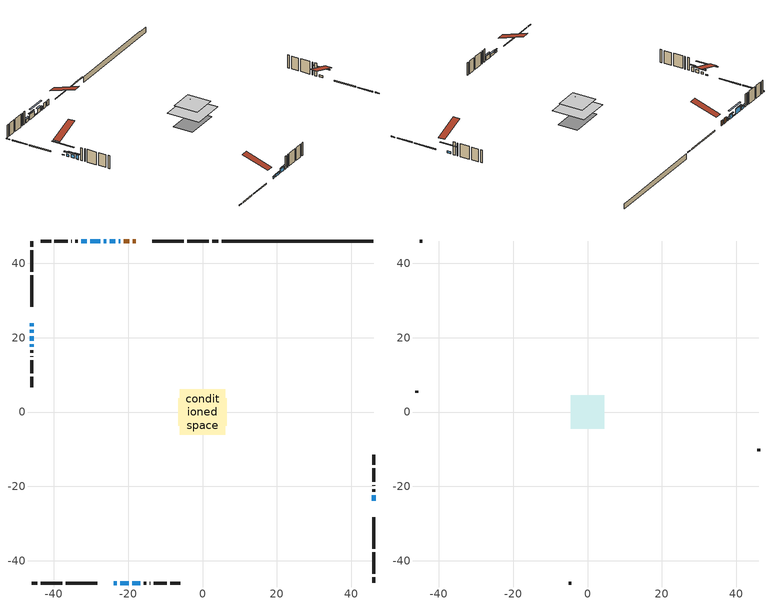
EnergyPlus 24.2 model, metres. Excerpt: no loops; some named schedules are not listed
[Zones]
conditioned space
 floor adiabatic (AdiabaticFloorConstruction): -6.17,-6.17 -6.17,6.17 6.17,6.17 6.17,-6.17 z3.2
 floor foundation (Slab1 construction): -6.46,-3.75 -6.46,3.75 6.46,3.75 6.46,-3.75 z-1.3
 wall outside (RimJoist1 construction): 4.2,45.98 2.67,45.98 / -45.98,-45.98 -44.44,-45.98 / -45.98,45.98 -45.98,44.44 / 45.98,-45.98 45.98,-44.44 z0.76:1.06
 wall outside (RimJoist2 construction): 1.74,45.98 -4.08,45.98 / -43.51,-45.98 -37.69,-45.98 / -45.98,43.51 -45.98,37.69 / 45.98,-43.51 45.98,-37.69 z0.76:1.06
 wall outside (RimJoist3 construction): -5.01,45.98 -13.48,45.98 / -36.76,-45.98 -28.29,-45.98 / -45.98,36.76 -45.98,28.29 / 45.98,-36.76 45.98,-28.29 z0.76:1.06
 wall outside (AdiabaticWallConstruction 1): -17.96,45.98 -18.77,45.98 / -19.7,45.98 -21.22,45.98 z0.76:2.79
 wall outside (AdiabaticWallConstruction): -22.14,45.98 -22.55,45.98 z0.76:1.78; -23.81,-45.98 -23.1,-45.98 z0.76:1.45; -22.17,-45.98 -19.84,-45.98 / 45.98,-23.81 45.98,-22.34 / -45.98,22.12 -45.98,21.26 z0.76:1.6; -23.48,45.98 -24.9,45.98 / -45.98,18.23 -45.98,17.52 / -18.91,-45.98 -16.78,-45.98 z0.76:2.36; -45.98,23.81 -45.98,23.05 / -25.83,45.98 -26.59,45.98 z0.76:1.09; -27.52,45.98 -30.24,45.98 z0.76:2.79; -31.17,45.98 -32.64,45.98 / -45.98,20.33 -45.98,19.16 z0.76:1.9
 wall outside (Wall1 construction): -33.57,45.98 -34.27,45.98 / -15.85,-45.98 -15.15,-45.98 / -45.98,16.59 -45.98,15.9 / 45.98,-21.41 45.98,-20.71 z0.76:5.64
 wall outside (Wall2 construction): -35.2,45.98 -35.34,45.98 / -14.22,-45.98 -14.08,-45.98 / -45.98,14.97 -45.98,14.82 / 45.98,-19.78 45.98,-19.64 z0.76:5.64
 wall outside (Wall3 construction): -36.27,45.98 -39.8,45.98 / -13.15,-45.98 -9.62,-45.98 / -45.98,13.89 -45.98,10.36 / 45.98,-18.71 45.98,-15.18 z0.76:5.64
 wall outside (Wall4 construction): -40.73,45.98 -43.47,45.98 / -8.69,-45.98 -5.95,-45.98 / -45.98,9.43 -45.98,6.7 / 45.98,-14.25 45.98,-11.51 z0.76:5.64
 wall foundation (FoundationWall1 construction): 5.13,45.98,-1.3 5.13,45.98,0.76 41.89,45.98,0.76 41.89,45.98,0.64 45.98,45.98,0.64 45.98,45.98,-1.3
 window (WindowConstruction 10): -22.15,45.98 -22.55,45.98 z0.76:1.77
 window (WindowConstruction 7): -23.81,-45.98 -23.1,-45.98 z0.76:1.45
 window (WindowConstruction 8): -22.17,-45.98 -19.84,-45.98 z0.76:1.6
 window (WindowConstruction 9): -23.48,45.98 -24.9,45.98 z0.76:2.36
 window (WindowConstruction 11): -45.98,23.81 -45.98,23.05 z0.76:1.09
 window (WindowConstruction 12): -25.83,45.98 -26.59,45.98 z0.76:1.09
 window (WindowConstruction): 45.98,-23.81 45.98,-22.34 z0.76:1.6
 window (WindowConstruction 1): -27.52,45.98 -30.24,45.98 z0.76:2.79
 window (WindowConstruction 2): -31.17,45.98 -32.64,45.98 z0.76:1.9
 window (WindowConstruction 3): -45.98,22.12 -45.98,21.26 z0.76:1.6
 window (WindowConstruction 4): -45.98,20.33 -45.98,19.16 z0.76:1.9
 window (WindowConstruction 5): -45.98,18.23 -45.98,17.52 z0.76:2.36
 window (WindowConstruction 6): -18.91,-45.98 -16.78,-45.98 z0.76:2.36
 door (Door): -17.96,45.98 -18.77,45.98 z0.76:2.79
 door (Door 1): -19.7,45.98 -21.22,45.98 z0.76:2.79
 ceiling adiabatic (AdiabaticFloorConstruction): 6.17,-6.17 6.17,6.17 -6.17,6.17 -6.17,-6.17 z3.2
attic - vented
 floor to conditioned space (Floor1 construction Reversed): -4.51,-4.51 -4.51,4.51 4.51,4.51 4.51,-4.51 z5.64
 floor to conditioned space (Floor2 construction Reversed): -2.4,-2.4 -2.4,2.4 2.4,2.4 2.4,-2.4 z5.64
 wall outside (Wall5 construction): -44.39,45.98 -45.05,45.98 / -5.02,-45.98 -4.37,-45.98 / -45.98,5.77 -45.98,5.12 / 45.98,-10.59 45.98,-9.93 z0.76:5.64
 roof outside (Roof1 construction): -17.03,45.98,5.64 -17.03,36.04,8.95 -14.41,36.04,8.95 -14.41,45.98,5.64; -24.74,-45.98,5.64 -24.74,-36.04,8.95 -27.36,-36.04,8.95 -27.36,-45.98,5.64; -45.98,24.74,5.64 -36.04,24.74,8.95 -36.04,27.36,8.95 -45.98,27.36,5.64; 45.98,-24.74,5.64 36.04,-24.74,8.95 36.04,-27.36,8.95 45.98,-27.36,5.64
shading: -22.85,45.98 -21.85,45.98 -21.85,46.44 -22.85,46.44 z2.07; -22.8,-45.98 -24.11,-45.98 -24.11,-46.44 -22.8,-46.44 z1.74; -19.54,-45.98 -22.47,-45.98 -22.47,-46.44 -19.54,-46.44 z1.9; -25.2,45.98 -23.18,45.98 -23.18,46.44 -25.2,46.44 z2.66; -45.98,19.09 -45.98,27.77 -46.44,27.77 -46.44,19.09 z5.05; -29.94,45.98 -22.48,45.98 -22.48,46.44 -29.94,46.44 z4.44; 45.98,-19.6 45.98,-26.55 46.44,-26.55 46.44,-19.6 z4.34; -30.54,45.98 -27.22,45.98 -27.22,46.44 -30.54,46.44 z3.09; -32.94,45.98 -30.87,45.98 -30.87,46.44 -32.94,46.44 z2.2; -45.98,20.35 -45.98,23.03 -46.44,23.03 -46.44,20.35 z2.51; -45.98,18.25 -45.98,21.24 -46.44,21.24 -46.44,18.25 z2.81; -45.98,16.91 -45.98,18.84 -46.44,18.84 -46.44,16.91 z2.97; -16.48,-45.98 -19.21,-45.98 -19.21,-46.44 -16.48,-46.44 z2.66
[Building]
Building 1: Terrain=Suburbs
[Site:Location]
Calgary Intl AP_AB: Latitude {deg}=51.11; Longitude {deg}=-114.02; Time Zone {hr}=-7; Elevation {m}=1084; Keep Site Location Information=Yes
[Site:GroundTemperature:Shallow]
0.326196, -1.55603, -1.70677, -0.813554, 2.7722, 6.34125, 9.43543, 11.3955, 11.562, 9.96783, 6.95256, 3.49299
[Site:WaterMainsTemperature]
Calculation Method=Schedule; Temperature Schedule=mains temperature schedule
[Material] Roughness=Rough; Thermal Absorptance=0.9
Name | Thickness {m} | Conductivity {W/m-K} | Density {kg/m3} | Specific Heat {J/kg-K} | Solar Absorptance | Visible Absorptance
asphalt or fiberglass shingles | 0.00635 | 0.162714 | 1121.4 | 1465.45 | 0.4 | 0.4
ceiling loosefill ins | 0.254 | 0.0480833 | 16.02 | 1046.75 | 0.7 | 0.7
ceiling stud and cavity | 0.1397 | 0.0796558 | 65.682 | 1177.47 | 0.7 | 0.7
ceiling stud and cavity 1 | 0.1397 | 0.0967526 | 65.682 | 1177.47 | 0.7 | 0.7
concrete 4.0 in. | 0.1016 | 1.803125 | 2242.8 | 837.4 | 0.7 | 0.7
concrete 8.0 in. | 0.2032 | 1.803125 | 2242.8 | 837.4 | 0.7 | 0.7
door material | 0.04445 | 0.0451087 | 512.64 | 1214.23 | 0.7 | 0.7
exterior vertical ins | 0.0524957 | 0.029427 | 32.04 | 1214.23 | 0.7 | 0.7
floor covering | 0.0127 | 0.0433444 | 54.468 | 1339.84 | 0.6 | 0.6
floor rigid ins; wall rigid ins 1 | 0.512978 | 0.029427 | 32.04 | 1214.23 | 0.7 | 0.7
floor stud and cavity | 0.1397 | 1.75129 | 37.0049 | 1207.88 | 0.7 | 0.7
furniture material conditioned space 1 | 0.1524 | 0.115458 | 640.8 | 1214.23 | 0.6 | 0.6
gypsum board | 0.0127 | 0.160291 | 801 | 837.4 | 0.6 | 0.6
gypsum board 1 | 0.0127 | 0.160291 | 801 | 837.4 | 0.7 | 0.7
osb sheathing 0.5 in. | 0.0127 | 0.115458 | 512.64 | 1214.23 | 0.7 | 0.7
osb sheathing 0.75 in. | 0.01905 | 0.115458 | 512.64 | 1214.23 | 0.7 | 0.7
osb sheathing 2.0 in. | 0.0508 | 0.115458 | 512.64 | 1214.23 | 0.7 | 0.7
rim joist rigid ins; wall rigid ins | 0.051816 | 0.029427 | 32.04 | 1214.23 | 0.7 | 0.7
rim joist stud and cavity | 0.0508 | 0.231811 | 50.32683 | 1063.81 | 0.6 | 0.6
rim joist stud and cavity 1 | 0.0508 | 0.0498635 | 125.044 | 1163.47 | 0.6 | 0.6
rim joist stud and cavity 2 | 0.0508 | 0.0285197 | 125.044 | 1163.47 | 0.6 | 0.6
slab rigid ins | 0.000517642 | 0.029427 | 32.04 | 1214.23 | 0.7 | 0.7
wall stud and cavity | 0.1397 | 0.257598 | 139.0536 | 1170.24 | 0.7 | 0.7
wall stud and cavity 1 | 0.1397 | 0.377816 | 139.0536 | 1170.24 | 0.7 | 0.7
wall stud and cavity 2 | 0.1397 | 0.224124 | 139.0536 | 1170.24 | 0.7 | 0.7
wall stud and cavity 3 | 0.1397 | 0.230639 | 139.0536 | 1170.24 | 0.7 | 0.7
wall stud and cavity 4 | 0.0889 | 6.9971 | 50.32683 | 1063.81 | 0.6 | 0.6
wall stud and cavity 5 | 0.0889 | 0.380278 | 52.3479 | 1209.89 | 0.7 | 0.7
wall stud and cavity 6 | 0.0889 | 0.391764 | 83.0341 | 1211.67 | 0.7 | 0.7
wood siding | 0.0254 | 0.102417 | 544.68 | 1172.36 | 0.4 | 0.4
wood siding 1 | 0.00254 | 0.102417 | 544.68 | 1172.36 | 0.4 | 0.4
wood siding 2; wood siding 3; wood siding 4 | 0.0254 | 0.102417 | 544.68 | 1172.36 | 0.7 | 0.7
[WindowMaterial:SimpleGlazingSystem]
Name | U-Factor {W/m2-K} | Solar Heat Gain Coefficient
WindowMaterial | 2.78052 | 0.55
WindowMaterial 1 | 2.907136 | 0.66
WindowMaterial 10 | 2.72941 | 0.33
WindowMaterial 2 | 2.78619 | 0.58
WindowMaterial 3 | 2.77143 | 0.49
WindowMaterial 4 | 2.78279 | 0.55
WindowMaterial 5 | 2.77768 | 0.54
WindowMaterial 6 | 2.94518 | 0.64
WindowMaterial 7 | 2.76064 | 0.44
WindowMaterial 8 | 2.77711 | 0.53
WindowMaterial 9 | 2.74475 | 0.57
[Construction]
AdiabaticFloorConstruction: floor stud and cavity, floor rigid ins, osb sheathing 0.75 in., floor covering
AdiabaticWallConstruction: wood siding 3, wall rigid ins 1, wall stud and cavity 5, gypsum board
AdiabaticWallConstruction 1: wood siding 4, wall rigid ins 1, wall stud and cavity 5, gypsum board
Door; Door 1: door material
Floor1 construction Reversed: gypsum board, ceiling stud and cavity, ceiling loosefill ins
Floor2 construction Reversed: gypsum board, ceiling stud and cavity 1, ceiling loosefill ins
FoundationWall1 construction: concrete 8.0 in., gypsum board 1
furniture construction conditioned space 1: furniture material conditioned space 1
PartitionWallConstruction: gypsum board, wall stud and cavity 6, gypsum board
RimJoist1 construction: wood siding 2, rim joist stud and cavity
RimJoist2 construction: wood siding 2, rim joist rigid ins, osb sheathing 2.0 in., rim joist stud and cavity 1
RimJoist3 construction: wood siding 2, osb sheathing 2.0 in., rim joist stud and cavity 2
Roof1 construction: asphalt or fiberglass shingles
Slab1 construction: slab rigid ins, concrete 4.0 in.
Wall1 construction: wood siding, wall rigid ins, osb sheathing 0.5 in., wall stud and cavity, gypsum board
Wall2 construction: wood siding, wall rigid ins, osb sheathing 0.5 in., wall stud and cavity 1, gypsum board
Wall3 construction: wood siding, wall rigid ins, osb sheathing 0.5 in., wall stud and cavity 2, gypsum board
Wall4 construction: wood siding, wall rigid ins, osb sheathing 0.5 in., wall stud and cavity 3, gypsum board
Wall5 construction: wood siding 1, wall stud and cavity 4
WindowConstruction: WindowMaterial
WindowConstruction 1: WindowMaterial 1
WindowConstruction 10: WindowMaterial 9
WindowConstruction 11; WindowConstruction 12: WindowMaterial 10
WindowConstruction 2: WindowMaterial 2
WindowConstruction 3: WindowMaterial 3
WindowConstruction 4: WindowMaterial 4
WindowConstruction 5; WindowConstruction 9: WindowMaterial 5
WindowConstruction 6: WindowMaterial 6
WindowConstruction 7: WindowMaterial 7
WindowConstruction 8: WindowMaterial 8
[Zone] Multiplier=1; Part of Total Floor Area=Yes
Name | Volume {m3}
attic - vented | 56.1646
conditioned space | 646.7
[Space]
Name | Zone | Volume {m3}
attic - vented 1 | attic - vented | 56.1646
conditioned space 1 | conditioned space | 646.7
[ZoneInfiltration:EffectiveLeakageArea]
infil attic - vented 1: Zone or Space=attic - vented 1; Schedule=Always On Discrete; Effective Air Leakage Area {cm2}=3577.03; Stack Coefficient=0.00056938; Wind Coefficient=1.61221e-05
[ZoneMixing]
whole house fan mix: Zone or Space=attic - vented; Schedule=Always On Continuous; Design Flow Rate Calculation Method=Flow/Zone; Design Flow Rate {m3/s}=0; Source Zone or Space=conditioned space
[SurfaceProperty:ExposedFoundationPerimeter]
Slab1: Exposed Perimeter Calculation Method=TotalExposedPerimeter; Total Exposed Perimeter {m}=40.843
[InternalMass] Zone or ZoneList=conditioned space; Space or SpaceList=conditioned space 1
Name | Construction | Surface Area {m2}
furniture mass conditioned space 1 | furniture construction conditioned space 1 | 99.72
partition wall mass | PartitionWallConstruction | 249.3
[Lights]
interior lighting: Zone or ZoneList or Space or SpaceList=conditioned space 1; Schedule=interior lighting schedule; Design Level Calculation Method=LightingLevel; Lighting Level {W}=343.2; Return Air Fraction=0; Fraction Radiant=0.6; Fraction Visible=0.2; Fraction Replaceable=1
[People]
occupants: Zone or ZoneList or Space or SpaceList=conditioned space 1; Number of People Schedule=occupants schedule; Number of People Calculation Method=People; Number of People=3; Fraction Radiant=0.314171; Sensible Heat Fraction=0.56303; Activity Level Schedule=occupants activity schedule; Carbon Dioxide Generation Rate {m3/s-W}=0; Enable ASHRAE 55 Comfort Warnings=No; Mean Radiant Temperature Calculation Type=EnclosureAveraged
[ElectricEquipment] Zone or ZoneList or Space or SpaceList=conditioned space 1; Design Level Calculation Method=EquipmentLevel
Name | Schedule | Design Level {W} | Fraction Latent | Fraction Radiant | Fraction Lost
clothes dryer | clothes dryer schedule | 140.772 | 0.015 | 0.081 | 0.85
clothes washer | clothes washer schedule | 32.1985 | 0.03 | 0.162 | 0.7
cooking range | cooking range schedule | 215.147 | 0.08 | 0.432 | 0.2
dishwasher | dishwasher schedule | 66.8632 | 0.3 | 0.18 | 0.4
fridge | fridge schedule | 72.9452 | 0 | 0.6 | 0
mech vent house fan | mech vent house fan schedule | 0 | 0 | 0 | 1
mech vent house fan cfis | mech vent house fan cfis schedule | 0 | 0 | 0 | 0
misc plug loads | misc plug loads schedule | 494.7 | 0.045 | 0.513 | 0.1
whole house fan | Always On Discrete | 0 | 0 | 0 | 1
[OtherEquipment] Zone or ZoneList or Space or SpaceList=conditioned space 1; Design Level Calculation Method=EquipmentLevel
Name | Fuel Type | Schedule | Design Level {W} | Fraction Latent | Fraction Radiant | Fraction Lost
clothes dryer 1 | Electricity | clothes dryer schedule | 0 | 0.015 | 0.081 | 0.85
cooking range 1 | Electricity | cooking range schedule | 0 | 0.08 | 0.432 | 0.2
general water use latent | None | general water use schedule | 62.594 | 1 | 0 | 0
general water use sensible | None | general water use schedule | -61.6891 | 0 | 0.6 | 0
mech vent house fan latent load | None | Always On Discrete | 0 | 1 | 0 | 0
mech vent house fan sensible load | None | Always On Discrete | 0 | 0 | 0 | 0
water heater energy adjustment1 | NaturalGas | Always On Discrete | 0.01 | 0 | 0 | 1
[ZoneInfiltration:DesignFlowRate] Zone or ZoneList or Space or SpaceList=conditioned space 1; Schedule=Always On Discrete; Design Flow Rate Calculation Method=Flow/Zone; Design Flow Rate {m3/s}=0
infil flow; natural vent flow; whole house fan flow
[Foundation:Kiva]
Foundation Kiva 1: Initial Indoor Air Temperature {C}=18; Wall Height Above Grade {m}=0.759988; Wall Depth Below Slab {m}=0.2032; Custom Block Material Name 1=exterior vertical ins; Custom Block Depth 1 {m}=2.05999; Custom Block X Position 1 {m}=0.2159; Custom Block Z Position 1 {m}=0
[Foundation:Kiva:Settings]
Soil Conductivity {W/m-K}=0.849921; Soil Density {kg/m3}=1842.3; Soil Specific Heat {J/kg-K}=418.7; Ground Solar Absorptivity=0.9; Ground Thermal Absorptivity=0.9; Ground Surface Roughness {m}=0.03; Far-Field Width {m}=40; Deep-Ground Boundary Condition=ZeroFlux; Deep-Ground Depth {m}=40; Minimum Cell Dimension {m}=0.2; Maximum Cell Growth Coefficient=3; Simulation Timestep=Timestep
[Exterior:Lights]
exterior lighting: Schedule=exterior lighting schedule; Design Level {W}=75.6
[Schedule:Constant]
Name | Hourly Value
Always On Continuous; mech vent house fan schedule; mech vent house fan cfis schedule; Always On Discrete | 1
occupants activity schedule | 117.228
fridge schedule | 0
[Schedule:Week:Daily]
interior lighting schedule Week Rule - Jan1-Jan27: interior lighting schedule day, interior lighting schedule day, interior lighting schedule day, interior lighting schedule day, interior lighting schedule day, interior lighting schedule day, interior lighting schedule day, interior lighting schedule default day, interior lighting schedule default day, interior lighting schedule default day, interior lighting schedule default day, interior lighting schedule default day
interior lighting schedule Week Rule - Jan28-Feb3: interior lighting schedule day, interior lighting schedule day, interior lighting schedule day, interior lighting schedule day, interior lighting schedule day 1, interior lighting schedule day 1, interior lighting schedule day 1, interior lighting schedule default day, interior lighting schedule default day, interior lighting schedule default day, interior lighting schedule default day, interior lighting schedule default day
interior lighting schedule Week Rule - Feb4-Feb24: interior lighting schedule day 1, interior lighting schedule day 1, interior lighting schedule day 1, interior lighting schedule day 1, interior lighting schedule day 1, interior lighting schedule day 1, interior lighting schedule day 1, interior lighting schedule default day, interior lighting schedule default day, interior lighting schedule default day, interior lighting schedule default day, interior lighting schedule default day
interior lighting schedule Week Rule - Feb25-Mar3: interior lighting schedule day 1, interior lighting schedule day 1, interior lighting schedule day 1, interior lighting schedule day 1, interior lighting schedule day 2, interior lighting schedule day 2, interior lighting schedule day 2, interior lighting schedule default day, interior lighting schedule default day, interior lighting schedule default day, interior lighting schedule default day, interior lighting schedule default day
interior lighting schedule Week Rule - Mar4-Mar31: interior lighting schedule day 2, interior lighting schedule day 2, interior lighting schedule day 2, interior lighting schedule day 2, interior lighting schedule day 2, interior lighting schedule day 2, interior lighting schedule day 2, interior lighting schedule default day, interior lighting schedule default day, interior lighting schedule default day, interior lighting schedule default day, interior lighting schedule default day
interior lighting schedule Week Rule - Apr1-Apr28: interior lighting schedule day 3, interior lighting schedule day 3, interior lighting schedule day 3, interior lighting schedule day 3, interior lighting schedule day 3, interior lighting schedule day 3, interior lighting schedule day 3, interior lighting schedule default day, interior lighting schedule default day, interior lighting schedule default day, interior lighting schedule default day, interior lighting schedule default day
interior lighting schedule Week Rule - Apr29-May5: interior lighting schedule day 3, interior lighting schedule day 3, interior lighting schedule day 4, interior lighting schedule day 4, interior lighting schedule day 4, interior lighting schedule day 4, interior lighting schedule day 4, interior lighting schedule default day, interior lighting schedule default day, interior lighting schedule default day, interior lighting schedule default day, interior lighting schedule default day
interior lighting schedule Week Rule - May6-May26: interior lighting schedule day 4, interior lighting schedule day 4, interior lighting schedule day 4, interior lighting schedule day 4, interior lighting schedule day 4, interior lighting schedule day 4, interior lighting schedule day 4, interior lighting schedule default day, interior lighting schedule default day, interior lighting schedule default day, interior lighting schedule default day, interior lighting schedule default day
interior lighting schedule Week Rule - May27-Jun2: interior lighting schedule day 4, interior lighting schedule day 4, interior lighting schedule day 4, interior lighting schedule day 4, interior lighting schedule day 4, interior lighting schedule day 5, interior lighting schedule day 5, interior lighting schedule default day, interior lighting schedule default day, interior lighting schedule default day, interior lighting schedule default day, interior lighting schedule default day
interior lighting schedule Week Rule - Jun3-Jun30: interior lighting schedule day 5, interior lighting schedule day 5, interior lighting schedule day 5, interior lighting schedule day 5, interior lighting schedule day 5, interior lighting schedule day 5, interior lighting schedule day 5, interior lighting schedule default day, interior lighting schedule default day, interior lighting schedule default day, interior lighting schedule default day, interior lighting schedule default day
interior lighting schedule Week Rule - Jul1-Jul28: interior lighting schedule day 6, interior lighting schedule day 6, interior lighting schedule day 6, interior lighting schedule day 6, interior lighting schedule day 6, interior lighting schedule day 6, interior lighting schedule day 6, interior lighting schedule default day, interior lighting schedule default day, interior lighting schedule default day, interior lighting schedule default day, interior lighting schedule default day
interior lighting schedule Week Rule - Jul29-Aug4: interior lighting schedule day 6, interior lighting schedule day 6, interior lighting schedule day 6, interior lighting schedule day 7, interior lighting schedule day 7, interior lighting schedule day 7, interior lighting schedule day 7, interior lighting schedule default day, interior lighting schedule default day, interior lighting schedule default day, interior lighting schedule default day, interior lighting schedule default day
interior lighting schedule Week Rule - Aug5-Aug25: interior lighting schedule day 7, interior lighting schedule day 7, interior lighting schedule day 7, interior lighting schedule day 7, interior lighting schedule day 7, interior lighting schedule day 7, interior lighting schedule day 7, interior lighting schedule default day, interior lighting schedule default day, interior lighting schedule default day, interior lighting schedule default day, interior lighting schedule default day
interior lighting schedule Week Rule - Aug26-Sep1: interior lighting schedule day 7, interior lighting schedule day 7, interior lighting schedule day 7, interior lighting schedule day 7, interior lighting schedule day 7, interior lighting schedule day 7, interior lighting schedule day 8, interior lighting schedule default day, interior lighting schedule default day, interior lighting schedule default day, interior lighting schedule default day, interior lighting schedule default day
interior lighting schedule Week Rule - Sep2-Sep29: interior lighting schedule day 8, interior lighting schedule day 8, interior lighting schedule day 8, interior lighting schedule day 8, interior lighting schedule day 8, interior lighting schedule day 8, interior lighting schedule day 8, interior lighting schedule default day, interior lighting schedule default day, interior lighting schedule default day, interior lighting schedule default day, interior lighting schedule default day
interior lighting schedule Week Rule - Sep30-Oct6: interior lighting schedule day 8, interior lighting schedule day 9, interior lighting schedule day 9, interior lighting schedule day 9, interior lighting schedule day 9, interior lighting schedule day 9, interior lighting schedule day 9, interior lighting schedule default day, interior lighting schedule default day, interior lighting schedule default day, interior lighting schedule default day, interior lighting schedule default day
interior lighting schedule Week Rule - Oct7-Oct27: interior lighting schedule day 9, interior lighting schedule day 9, interior lighting schedule day 9, interior lighting schedule day 9, interior lighting schedule day 9, interior lighting schedule day 9, interior lighting schedule day 9, interior lighting schedule default day, interior lighting schedule default day, interior lighting schedule default day, interior lighting schedule default day, interior lighting schedule default day
interior lighting schedule Week Rule - Oct28-Nov3: interior lighting schedule day 9, interior lighting schedule day 9, interior lighting schedule day 9, interior lighting schedule day 9, interior lighting schedule day 10, interior lighting schedule day 10, interior lighting schedule day 10, interior lighting schedule default day, interior lighting schedule default day, interior lighting schedule default day, interior lighting schedule default day, interior lighting schedule default day
interior lighting schedule Week Rule - Nov4-Nov24: interior lighting schedule day 10, interior lighting schedule day 10, interior lighting schedule day 10, interior lighting schedule day 10, interior lighting schedule day 10, interior lighting schedule day 10, interior lighting schedule day 10, interior lighting schedule default day, interior lighting schedule default day, interior lighting schedule default day, interior lighting schedule default day, interior lighting schedule default day
interior lighting schedule Week Rule - Nov25-Dec1: interior lighting schedule day 10, interior lighting schedule day 10, interior lighting schedule day 10, interior lighting schedule day 10, interior lighting schedule day 10, interior lighting schedule day 10, interior lighting schedule day 11, interior lighting schedule default day, interior lighting schedule default day, interior lighting schedule default day, interior lighting schedule default day, interior lighting schedule default day
interior lighting schedule Week Rule - Dec2-Dec31: interior lighting schedule day 11, interior lighting schedule day 11, interior lighting schedule day 11, interior lighting schedule day 11, interior lighting schedule day 11, interior lighting schedule day 11, interior lighting schedule day 11, interior lighting schedule default day, interior lighting schedule default day, interior lighting schedule default day, interior lighting schedule default day, interior lighting schedule default day
occupants schedule Week Rule - Jan1-Dec31: occupants schedule day, occupants schedule day, occupants schedule day, occupants schedule day, occupants schedule day, occupants schedule day, occupants schedule day, occupants schedule default day, occupants schedule default day, occupants schedule default day, occupants schedule default day, occupants schedule default day
clothes dryer schedule Week Rule - Jan1-Dec31: clothes dryer schedule day, clothes dryer schedule day, clothes dryer schedule day, clothes dryer schedule day, clothes dryer schedule day, clothes dryer schedule day, clothes dryer schedule day, clothes dryer schedule default day, clothes dryer schedule default day, clothes dryer schedule default day, clothes dryer schedule default day, clothes dryer schedule default day
clothes washer schedule Week Rule - Jan1-Dec31: clothes washer schedule day, clothes washer schedule day, clothes washer schedule day, clothes washer schedule day, clothes washer schedule day, clothes washer schedule day, clothes washer schedule day, clothes washer schedule default day, clothes washer schedule default day, clothes washer schedule default day, clothes washer schedule default day, clothes washer schedule default day
cooking range schedule Week Rule - Jan1-Dec31: cooking range schedule day, cooking range schedule day, cooking range schedule day, cooking range schedule day, cooking range schedule day, cooking range schedule day, cooking range schedule day, cooking range schedule default day, cooking range schedule default day, cooking range schedule default day, cooking range schedule default day, cooking range schedule default day
dishwasher schedule Week Rule - Jan1-Dec31: dishwasher schedule day, dishwasher schedule day, dishwasher schedule day, dishwasher schedule day, dishwasher schedule day, dishwasher schedule day, dishwasher schedule day, dishwasher schedule default day, dishwasher schedule default day, dishwasher schedule default day, dishwasher schedule default day, dishwasher schedule default day
misc plug loads schedule Week Rule - Jan1-Dec31: misc plug loads schedule day, misc plug loads schedule day, misc plug loads schedule day, misc plug loads schedule day, misc plug loads schedule day, misc plug loads schedule day, misc plug loads schedule day, misc plug loads schedule default day, misc plug loads schedule default day, misc plug loads schedule default day, misc plug loads schedule default day, misc plug loads schedule default day
general water use schedule Week Rule - Jan1-Dec31: general water use schedule day, general water use schedule day, general water use schedule day, general water use schedule day, general water use schedule day, general water use schedule day, general water use schedule day, general water use schedule default day, general water use schedule default day, general water use schedule default day, general water use schedule default day, general water use schedule default day
exterior lighting schedule Week Rule - Jan1-Jan27: exterior lighting schedule day, exterior lighting schedule day, exterior lighting schedule day, exterior lighting schedule day, exterior lighting schedule day, exterior lighting schedule day, exterior lighting schedule day, exterior lighting schedule default day, exterior lighting schedule default day, exterior lighting schedule default day, exterior lighting schedule default day, exterior lighting schedule default day
exterior lighting schedule Week Rule - Jan28-Feb3: exterior lighting schedule day, exterior lighting schedule day, exterior lighting schedule day, exterior lighting schedule day, exterior lighting schedule day 1, exterior lighting schedule day 1, exterior lighting schedule day 1, exterior lighting schedule default day, exterior lighting schedule default day, exterior lighting schedule default day, exterior lighting schedule default day, exterior lighting schedule default day
exterior lighting schedule Week Rule - Feb4-Feb24: exterior lighting schedule day 1, exterior lighting schedule day 1, exterior lighting schedule day 1, exterior lighting schedule day 1, exterior lighting schedule day 1, exterior lighting schedule day 1, exterior lighting schedule day 1, exterior lighting schedule default day, exterior lighting schedule default day, exterior lighting schedule default day, exterior lighting schedule default day, exterior lighting schedule default day
exterior lighting schedule Week Rule - Feb25-Mar3: exterior lighting schedule day 1, exterior lighting schedule day 1, exterior lighting schedule day 1, exterior lighting schedule day 1, exterior lighting schedule day 2, exterior lighting schedule day 2, exterior lighting schedule day 2, exterior lighting schedule default day, exterior lighting schedule default day, exterior lighting schedule default day, exterior lighting schedule default day, exterior lighting schedule default day
exterior lighting schedule Week Rule - Mar4-Mar31: exterior lighting schedule day 2, exterior lighting schedule day 2, exterior lighting schedule day 2, exterior lighting schedule day 2, exterior lighting schedule day 2, exterior lighting schedule day 2, exterior lighting schedule day 2, exterior lighting schedule default day, exterior lighting schedule default day, exterior lighting schedule default day, exterior lighting schedule default day, exterior lighting schedule default day
exterior lighting schedule Week Rule - Apr1-Apr28: exterior lighting schedule day 3, exterior lighting schedule day 3, exterior lighting schedule day 3, exterior lighting schedule day 3, exterior lighting schedule day 3, exterior lighting schedule day 3, exterior lighting schedule day 3, exterior lighting schedule default day, exterior lighting schedule default day, exterior lighting schedule default day, exterior lighting schedule default day, exterior lighting schedule default day
exterior lighting schedule Week Rule - Apr29-May5: exterior lighting schedule day 3, exterior lighting schedule day 3, exterior lighting schedule day 4, exterior lighting schedule day 4, exterior lighting schedule day 4, exterior lighting schedule day 4, exterior lighting schedule day 4, exterior lighting schedule default day, exterior lighting schedule default day, exterior lighting schedule default day, exterior lighting schedule default day, exterior lighting schedule default day
exterior lighting schedule Week Rule - May6-May26: exterior lighting schedule day 4, exterior lighting schedule day 4, exterior lighting schedule day 4, exterior lighting schedule day 4, exterior lighting schedule day 4, exterior lighting schedule day 4, exterior lighting schedule day 4, exterior lighting schedule default day, exterior lighting schedule default day, exterior lighting schedule default day, exterior lighting schedule default day, exterior lighting schedule default day
exterior lighting schedule Week Rule - May27-Jun2: exterior lighting schedule day 4, exterior lighting schedule day 4, exterior lighting schedule day 4, exterior lighting schedule day 4, exterior lighting schedule day 4, exterior lighting schedule day 5, exterior lighting schedule day 5, exterior lighting schedule default day, exterior lighting schedule default day, exterior lighting schedule default day, exterior lighting schedule default day, exterior lighting schedule default day
exterior lighting schedule Week Rule - Jun3-Jun30: exterior lighting schedule day 5, exterior lighting schedule day 5, exterior lighting schedule day 5, exterior lighting schedule day 5, exterior lighting schedule day 5, exterior lighting schedule day 5, exterior lighting schedule day 5, exterior lighting schedule default day, exterior lighting schedule default day, exterior lighting schedule default day, exterior lighting schedule default day, exterior lighting schedule default day
exterior lighting schedule Week Rule - Jul1-Jul28: exterior lighting schedule day 6, exterior lighting schedule day 6, exterior lighting schedule day 6, exterior lighting schedule day 6, exterior lighting schedule day 6, exterior lighting schedule day 6, exterior lighting schedule day 6, exterior lighting schedule default day, exterior lighting schedule default day, exterior lighting schedule default day, exterior lighting schedule default day, exterior lighting schedule default day
exterior lighting schedule Week Rule - Jul29-Aug4: exterior lighting schedule day 6, exterior lighting schedule day 6, exterior lighting schedule day 6, exterior lighting schedule day 7, exterior lighting schedule day 7, exterior lighting schedule day 7, exterior lighting schedule day 7, exterior lighting schedule default day, exterior lighting schedule default day, exterior lighting schedule default day, exterior lighting schedule default day, exterior lighting schedule default day
exterior lighting schedule Week Rule - Aug5-Aug25: exterior lighting schedule day 7, exterior lighting schedule day 7, exterior lighting schedule day 7, exterior lighting schedule day 7, exterior lighting schedule day 7, exterior lighting schedule day 7, exterior lighting schedule day 7, exterior lighting schedule default day, exterior lighting schedule default day, exterior lighting schedule default day, exterior lighting schedule default day, exterior lighting schedule default day
exterior lighting schedule Week Rule - Aug26-Sep1: exterior lighting schedule day 7, exterior lighting schedule day 7, exterior lighting schedule day 7, exterior lighting schedule day 7, exterior lighting schedule day 7, exterior lighting schedule day 7, exterior lighting schedule day 8, exterior lighting schedule default day, exterior lighting schedule default day, exterior lighting schedule default day, exterior lighting schedule default day, exterior lighting schedule default day
[Schedule:Year]
interior lighting schedule: interior lighting schedule Week Rule - Jan1-Jan27, 1, 1, 1, 27, interior lighting schedule Week Rule - Jan28-Feb3, 1, 28, 2, 3, interior lighting schedule Week Rule - Feb4-Feb24, 2, 4, 2, 24, interior lighting schedule Week Rule - Feb25-Mar3, 2, 25, 3, 3, interior lighting schedule Week Rule - Mar4-Mar31, 3, 4, 3, 31, interior lighting schedule Week Rule - Apr1-Apr28, 4, 1, 4, 28, interior lighting schedule Week Rule - Apr29-May5, 4, 29, 5, 5, interior lighting schedule Week Rule - May6-May26, 5, 6, 5, 26, interior lighting schedule Week Rule - May27-Jun2, 5, 27, 6, 2, interior lighting schedule Week Rule - Jun3-Jun30, 6, 3, 6, 30, interior lighting schedule Week Rule - Jul1-Jul28, 7, 1, 7, 28, interior lighting schedule Week Rule - Jul29-Aug4, 7, 29, 8, 4, interior lighting schedule Week Rule - Aug5-Aug25, 8, 5, 8, 25, interior lighting schedule Week Rule - Aug26-Sep1, 8, 26, 9, 1, interior lighting schedule Week Rule - Sep2-Sep29, 9, 2, 9, 29, interior lighting schedule Week Rule - Sep30-Oct6, 9, 30, 10, 6, interior lighting schedule Week Rule - Oct7-Oct27, 10, 7, 10, 27, interior lighting schedule Week Rule - Oct28-Nov3, 10, 28, 11, 3, interior lighting schedule Week Rule - Nov4-Nov24, 11, 4, 11, 24, interior lighting schedule Week Rule - Nov25-Dec1, 11, 25, 12, 1, interior lighting schedule Week Rule - Dec2-Dec31, 12, 2, 12, 31
occupants schedule: occupants schedule Week Rule - Jan1-Dec31, 1, 1, 12, 31
clothes dryer schedule: clothes dryer schedule Week Rule - Jan1-Dec31, 1, 1, 12, 31
clothes washer schedule: clothes washer schedule Week Rule - Jan1-Dec31, 1, 1, 12, 31
cooking range schedule: cooking range schedule Week Rule - Jan1-Dec31, 1, 1, 12, 31
dishwasher schedule: dishwasher schedule Week Rule - Jan1-Dec31, 1, 1, 12, 31
misc plug loads schedule: misc plug loads schedule Week Rule - Jan1-Dec31, 1, 1, 12, 31
general water use schedule: general water use schedule Week Rule - Jan1-Dec31, 1, 1, 12, 31
exterior lighting schedule: exterior lighting schedule Week Rule - Jan1-Jan27, 1, 1, 1, 27, exterior lighting schedule Week Rule - Jan28-Feb3, 1, 28, 2, 3, exterior lighting schedule Week Rule - Feb4-Feb24, 2, 4, 2, 24, exterior lighting schedule Week Rule - Feb25-Mar3, 2, 25, 3, 3, exterior lighting schedule Week Rule - Mar4-Mar31, 3, 4, 3, 31, exterior lighting schedule Week Rule - Apr1-Apr28, 4, 1, 4, 28, exterior lighting schedule Week Rule - Apr29-May5, 4, 29, 5, 5, exterior lighting schedule Week Rule - May6-May26, 5, 6, 5, 26, exterior lighting schedule Week Rule - May27-Jun2, 5, 27, 6, 2, exterior lighting schedule Week Rule - Jun3-Jun30, 6, 3, 6, 30, exterior lighting schedule Week Rule - Jul1-Jul28, 7, 1, 7, 28, exterior lighting schedule Week Rule - Jul29-Aug4, 7, 29, 8, 4, exterior lighting schedule Week Rule - Aug5-Aug25, 8, 5, 8, 25, exterior lighting schedule Week Rule - Aug26-Sep1, 8, 26, 9, 1, exterior lighting schedule Week Rule - Sep2-Sep29, 9, 2, 9, 29, exterior lighting schedule Week Rule - Sep30-Oct6, 9, 30, 10, 6, exterior lighting schedule Week Rule - Oct7-Oct27, 10, 7, 10, 27, exterior lighting schedule Week Rule - Oct28-Nov3, 10, 28, 11, 3, exterior lighting schedule Week Rule - Nov4-Nov24, 11, 4, 11, 24, exterior lighting schedule Week Rule - Nov25-Dec1, 11, 25, 12, 1, exterior lighting schedule Week Rule - Dec2-Dec31, 12, 2, 12, 31
[Schedule:Compact]
mains temperature schedule: Through: 01/01, For: AllDays, Until: 24:00, 5.30611, Through: 01/02, For: AllDays, Until: 24:00, 5.24556, Through: 01/03, For: AllDays, Until: 24:00, 5.18611, Through: 01/04, For: AllDays, Until: 24:00, 5.12778, Through: 01/05, For: AllDays, Until: 24:00, 5.07, Through: 01/06, For: AllDays, Until: 24:00, 5.01278, Through: 01/07, For: AllDays, Until: 24:00, 4.95722, Through: 01/08, For: AllDays, Until: 24:00, 4.90222, Through: 01/09, For: AllDays, Until: 24:00, 4.84778, Through: 01/10, For: AllDays, Until: 24:00, 4.795, Through: 01/11, For: AllDays, Until: 24:00, 4.74278, Through: 01/12, For: AllDays, Until: 24:00, 4.69167, Through: 01/13, For: AllDays, Until: 24:00, 4.64111, Through: 01/14, For: AllDays, Until: 24:00, 4.59222, Through: 01/15, For: AllDays, Until: 24:00, 4.54389, Through: 01/16, For: AllDays, Until: 24:00, 4.49722, Through: 01/17, For: AllDays, Until: 24:00, 4.45111, Through: 01/18, For: AllDays, Until: 24:00, 4.40611, Through: 01/19, For: AllDays, Until: 24:00, 4.36222, Through: 01/20, For: AllDays, Until: 24:00, 4.32, Through: 01/21, For: AllDays, Until: 24:00, 4.27833, Through: 01/22, For: AllDays, Until: 24:00, 4.23778, Through: 01/23, For: AllDays, Until: 24:00, 4.19833, Through: 01/24, For: AllDays, Until: 24:00, 4.16056, Through: 01/25, For: AllDays, Until: 24:00, 4.12333, Through: 01/26, For: AllDays, Until: 24:00, 4.08778, Through: 01/27, For: AllDays, Until: 24:00, 4.05278, Through: 01/28, For: AllDays, Until: 24:00, 4.01944, Through: 01/29, For: AllDays, Until: 24:00, 3.98722, Through: 01/30, For: AllDays, Until: 24:00, 3.95611, Through: 01/31, For: AllDays, Until: 24:00, 3.92667, Through: 02/01, For: AllDays, Until: 24:00, 3.89778, Through: 02/02, For: AllDays, Until: 24:00, 3.87056, Through: 02/03, For: AllDays, Until: 24:00, 3.84444, Through: 02/04, For: AllDays, Until: 24:00, 3.82, Through: 02/05, For: AllDays, Until: 24:00, 3.79611, Through: 02/06, For: AllDays, Until: 24:00, 3.77389, Through: 02/07, For: AllDays, Until: 24:00, 3.75333, Through: 02/08, For: AllDays, Until: 24:00, 3.73333, Through: 02/09, For: AllDays, Until: 24:00, 3.715, Through: 02/10, For: AllDays, Until: 24:00, 3.69778, Through: 02/11, For: AllDays, Until: 24:00, 3.68222, Through: 02/12, For: AllDays, Until: 24:00, 3.66778, Through: 02/13, For: AllDays, Until: 24:00, 3.65444, Through: 02/14, For: AllDays, Until: 24:00, 3.64278, Through: 02/15, For: AllDays, Until: 24:00, 3.63222, Through: 02/16, For: AllDays, Until: 24:00, 3.62278, Through: 02/17, For: AllDays, Until: 24:00, 3.615, Through: 02/18, For: AllDays, Until: 24:00, 3.60833, Through: 02/19, For: AllDays, Until: 24:00, 3.60333, Through: 02/20, For: AllDays, Until: 24:00, 3.59944, Through: 02/21, For: AllDays, Until: 24:00, 3.59667, Through: 02/22, For: AllDays, Until: 24:00, 3.59556, Through: 02/23, For: AllDays, Until: 24:00, 3.59556, Through: 02/24, For: AllDays, Until: 24:00, 3.59722, Through: 02/25, For: AllDays, Until: 24:00, 3.6, Through: 02/26, For: AllDays, Until: 24:00, 3.60389, Through: 02/27, For: AllDays, Until: 24:00, 3.60944, Through: 02/28, For: AllDays, Until: 24:00, 3.61611, Through: 03/01, For: AllDays, Until: 24:00, 3.62444, Through: 03/02, For: AllDays, Until: 24:00, 3.63333, Through: 03/03, For: AllDays, Until: 24:00, 3.64444, Through: 03/04, For: AllDays, Until: 24:00, 3.65611, Through: 03/05, For: AllDays, Until: 24:00, 3.67, Through: 03/06, For: AllDays, Until: 24:00, 3.68444, Through: 03/07, For: AllDays, Until: 24:00, 3.70056, Through: 03/08, For: AllDays, Until: 24:00, 3.71778, Through: 03/09, For: AllDays, Until: 24:00, 3.73611, Through: 03/10, For: AllDays, Until: 24:00, 3.75611, Through: 03/11, For: AllDays, Until: 24:00, 3.77722, Through: 03/12, For: AllDays, Until: 24:00, 3.79944, Through: 03/13, For: AllDays, Until: 24:00, 3.82333, Through: 03/14, For: AllDays, Until: 24:00, 3.84833, Through: 03/15, For: AllDays, Until: 24:00, 3.87444, Through: 03/16, For: AllDays, Until: 24:00, 3.90222, Through: 03/17, For: AllDays, Until: 24:00, 3.93056, Through: 03/18, For: AllDays, Until: 24:00, 3.96056, Through: 03/19, For: AllDays, Until: 24:00, 3.99167, Through: 03/20, For: AllDays, Until: 24:00, 4.02444, Through: 03/21, For: AllDays, Until: 24:00, 4.05778, Through: 03/22, For: AllDays, Until: 24:00, 4.09278, Through: 03/23, For: AllDays, Until: 24:00, 4.12833, Through: 03/24, For: AllDays, Until: 24:00, 4.16556, Through: 03/25, For: AllDays, Until: 24:00, 4.20389, Through: 03/26, For: AllDays, Until: 24:00, 4.24333, Through: 03/27, For: AllDays, Until: 24:00, 4.28389, Through: 03/28, For: AllDays, Until: 24:00, 4.32611, Through: 03/29, For: AllDays, Until: 24:00, 4.36889, Through: 03/30, For: AllDays, Until: 24:00, 4.41278, Through: 03/31, For: AllDays, Until: 24:00, 4.45778, Through: 04/01, For: AllDays, Until: 24:00, 4.50389, Through: 04/02, For: AllDays, Until: 24:00, 4.55111, Through: 04/03, For: AllDays, Until: 24:00, 4.59944, Through: 04/04, For: AllDays, Until: 24:00, 4.64833, Through: 04/05, For: AllDays, Until: 24:00, 4.69889, Through: 04/06, For: AllDays, Until: 24:00, 4.75, Through: 04/07, For: AllDays, Until: 24:00, 4.80222, Through: 04/08, For: AllDays, Until: 24:00, 4.85556, Through: 04/09, For: AllDays, Until: 24:00, 4.91, Through: 04/10, For: AllDays, Until: 24:00, 4.965, Through: 04/11, For: AllDays, Until: 24:00, 5.02111, Through: 04/12, For: AllDays, Until: 24:00, 5.07833, Through: 04/13, For: AllDays, Until: 24:00, 5.13611, Through: 04/14, For: AllDays, Until: 24:00, 5.195, Through: 04/15, For: AllDays, Until: 24:00, 5.25444, Through: 04/16, For: AllDays, Until: 24:00, 5.315, Through: 04/17, For: AllDays, Until: 24:00, 5.37611, Through: 04/18, For: AllDays, Until: 24:00, 5.43833, Through: 04/19, For: AllDays, Until: 24:00, 5.50111, Through: 04/20, For: AllDays, Until: 24:00, 5.565, Through: 04/21, For: AllDays, Until: 24:00, 5.62944, Through: 04/22, For: AllDays, Until: 24:00, 5.69444, Through: 04/23, For: AllDays, Until: 24:00, 5.76, Through: 04/24, For: AllDays, Until: 24:00, 5.82667, Through: 04/25, For: AllDays, Until: 24:00, 5.89389, Through: 04/26, For: AllDays, Until: 24:00, 5.96167, Through: 04/27, For: AllDays, Until: 24:00, 6.03056, Through: 04/28, For: AllDays, Until: 24:00, 6.09944, Through: 04/29, For: AllDays, Until: 24:00, 6.16944, Through: 04/30, For: AllDays, Until: 24:00, 6.23944, Through: 05/01, For: AllDays, Until: 24:00, 6.31056, Through: 05/02, For: AllDays, Until: 24:00, 6.38167, Through: 05/03, For: AllDays, Until: 24:00, 6.45333, Through: 05/04, For: AllDays, Until: 24:00, 6.52611, Through: 05/05, For: AllDays, Until: 24:00, 6.59889, Through: 05/06, For: AllDays, Until: 24:00, 6.67167, Through: 05/07, For: AllDays, Until: 24:00, 6.74556, Through: 05/08, For: AllDays, Until: 24:00, 6.81944, Through: 05/09, For: AllDays, Until: 24:00, 6.89389, Through: 05/10, For: AllDays, Until: 24:00, 6.96889, Through: 05/11, For: AllDays, Until: 24:00, 7.04389, Through: 05/12, For: AllDays, Until: 24:00, 7.11944, Through: 05/13, For: AllDays, Until: 24:00, 7.195, Through: 05/14, For: AllDays, Until: 24:00, 7.27111, Through: 05/15, For: AllDays, Until: 24:00, 7.34722, Through: 05/16, For: AllDays, Until: 24:00, 7.42389, Through: 05/17, For: AllDays, Until: 24:00, 7.50056, Through: 05/18, For: AllDays, Until: 24:00, 7.57722, Through: 05/19, For: AllDays, Until: 24:00, 7.65444, Through: 05/20, For: AllDays, Until: 24:00, 7.73167, Through: 05/21, For: AllDays, Until: 24:00, 7.80889, Through: 05/22, For: AllDays, Until: 24:00, 7.88611, Through: 05/23, For: AllDays, Until: 24:00, 7.96333, Through: 05/24, For: AllDays, Until: 24:00, 8.04111, Through: 05/25, For: AllDays, Until: 24:00, 8.11833, Through: 05/26, For: AllDays, Until: 24:00, 8.19611, Through: 05/27, For: AllDays, Until: 24:00, 8.27333, Through: 05/28, For: AllDays, Until: 24:00, 8.35056, Through: 05/29, For: AllDays, Until: 24:00, 8.42778, Through: 05/30, For: AllDays, Until: 24:00, 8.505, Through: 05/31, For: AllDays, Until: 24:00, 8.58222, Through: 06/01, For: AllDays, Until: 24:00, 8.65889, Through: 06/02, For: AllDays, Until: 24:00, 8.73556, Through: 06/03, For: AllDays, Until: 24:00, 8.81222, Through: 06/04, For: AllDays, Until: 24:00, 8.88889, Through: 06/05, For: AllDays, Until: 24:00, 8.965, Through: 06/06, For: AllDays, Until: 24:00, 9.04056, Through: 06/07, For: AllDays, Until: 24:00, 9.11611, Through: 06/08, For: AllDays, Until: 24:00, 9.19167, Through: 06/09, For: AllDays, Until: 24:00, 9.26667, Through: 06/10, For: AllDays, Until: 24:00, 9.34111, Through: 06/11, For: AllDays, Until: 24:00, 9.41556, Through: 06/12, For: AllDays, Until: 24:00, 9.48889, Through: 06/13, For: AllDays, Until: 24:00, 9.56278, Through: 06/14, For: AllDays, Until: 24:00, 9.63556, Through: 06/15, For: AllDays, Until: 24:00, 9.70833, Through: 06/16, For: AllDays, Until: 24:00, 9.78, Through: 06/17, For: AllDays, Until: 24:00, 9.85167, Through: 06/18, For: AllDays, Until: 24:00, 9.92278, Through: 06/19, For: AllDays, Until: 24:00, 9.99333, Through: 06/20, For: AllDays, Until: 24:00, 10.0633, Through: 06/21, For: AllDays, Until: 24:00, 10.1328, Through: 06/22, For: AllDays, Until: 24:00, 10.2011, Through: 06/23, For: AllDays, Until: 24:00, 10.2694, Through: 06/24, For: AllDays, Until: 24:00, 10.3367, Through: 06/25, For: AllDays, Until: 24:00, 10.4039, Through: 06/26, For: AllDays, Until: 24:00, 10.47, Through: 06/27, For: AllDays, Until: 24:00, 10.5356, Through: 06/28, For: AllDays, Until: 24:00, 10.6, Through: 06/29, For: AllDays, Until: 24:00, 10.6639, Through: 06/30, For: AllDays, Until: 24:00, 10.7272, Through: 07/01, For: AllDays, Until: 24:00, 10.7894, Through: 07/02, For: AllDays, Until: 24:00, 10.8511, Through: 07/03, For: AllDays, Until: 24:00, 10.9122, Through: 07/04, For: AllDays, Until: 24:00, 10.9722, Through: 07/05, For: AllDays, Until: 24:00, 11.0311, Through: 07/06, For: AllDays, Until: 24:00, 11.0894, Through: 07/07, For: AllDays, Until: 24:00, 11.1467, Through: 07/08, For: AllDays, Until: 24:00, 11.2033, Through: 07/09, For: AllDays, Until: 24:00, 11.2589, Through: 07/10, For: AllDays, Until: 24:00, 11.3133, Through: 07/11, For: AllDays, Until: 24:00, 11.3672, Through: 07/12, For: AllDays, Until: 24:00, 11.42, Through: 07/13, For: AllDays, Until: 24:00, 11.4717, Through: 07/14, For: AllDays, Until: 24:00, 11.5222, Through: 07/15, For: AllDays, Until: 24:00, 11.5717, Through: 07/16, For: AllDays, Until: 24:00, 11.6206, Through: 07/17, For: AllDays, Until: 24:00, 11.6683, Through: 07/18, For: AllDays, Until: 24:00, 11.715, Through: 07/19, For: AllDays, Until: 24:00, 11.76, Through: 07/20, For: AllDays, Until: 24:00, 11.8044, Through: 07/21, For: AllDays, Until: 24:00, 11.8478, Through: 07/22, For: AllDays, Until: 24:00, 11.89, Through: 07/23, For: AllDays, Until: 24:00, 11.9311, Through: 07/24, For: AllDays, Until: 24:00, 11.9711, Through: 07/25, For: AllDays, Until: 24:00, 12.01, Through: 07/26, For: AllDays, Until: 24:00, 12.0478, Through: 07/27, For: AllDays, Until: 24:00, 12.0839, Through: 07/28, For: AllDays, Until: 24:00, 12.1194, Through: 07/29, For: AllDays, Until: 24:00, 12.1533, Through: 07/30, For: AllDays, Until: 24:00, 12.1861, Through: 07/31, For: AllDays, Until: 24:00, 12.2178, Through: 08/01, For: AllDays, Until: 24:00, 12.2483, Through: 08/02, For: AllDays, Until: 24:00, 12.2778, Through: 08/03, For: AllDays, Until: 24:00, 12.3056, Through: 08/04, For: AllDays, Until: 24:00, 12.3322, Through: 08/05, For: AllDays, Until: 24:00, 12.3578, Through: 08/06, For: AllDays, Until: 24:00, 12.3822, Through: 08/07, For: AllDays, Until: 24:00, 12.405, Through: 08/08, For: AllDays, Until: 24:00, 12.4267, Through: 08/09, For: AllDays, Until: 24:00, 12.4472, Through: 08/10, For: AllDays, Until: 24:00, 12.4661, Through: 08/11, For: AllDays, Until: 24:00, 12.4839, Through: 08/12, For: AllDays, Until: 24:00, 12.5006, Through: 08/13, For: AllDays, Until: 24:00, 12.5156, Through: 08/14, For: AllDays, Until: 24:00, 12.5294, Through: 08/15, For: AllDays, Until: 24:00, 12.5422, Through: 08/16, For: AllDays, Until: 24:00, 12.5533, Through: 08/17, For: AllDays, Until: 24:00, 12.5633, Through: 08/18, For: AllDays, Until: 24:00, 12.5722, Through: 08/19, For: AllDays, Until: 24:00, 12.5794, Through: 08/20, For: AllDays, Until: 24:00, 12.585, Through: 08/21, For: AllDays, Until: 24:00, 12.59, Through: 08/22, For: AllDays, Until: 24:00, 12.5933, Through: 08/23, For: AllDays, Until: 24:00, 12.595, Through: 08/24, For: AllDays, Until: 24:00, 12.5961, Through: 08/25, For: AllDays, Until: 24:00, 12.595, Through: 08/26, For: AllDays, Until: 24:00, 12.5933, Through: 08/27, For: AllDays, Until: 24:00, 12.59, Through: 08/28, For: AllDays, Until: 24:00, 12.585, Through: 08/29, For: AllDays, Until: 24:00, 12.5789, Through: 08/30, For: AllDays, Until: 24:00, 12.5717, Through: 08/31, For: AllDays, Until: 24:00, 12.5633, Through: 09/01, For: AllDays, Until: 24:00, 12.5533, Through: 09/02, For: AllDays, Until: 24:00, 12.5417, Through: 09/03, For: AllDays, Until: 24:00, 12.5289, Through: 09/04, For: AllDays, Until: 24:00, 12.515, Through: 09/05, For: AllDays, Until: 24:00, 12.5, Through: 09/06, For: AllDays, Until: 24:00, 12.4833, Through: 09/07, For: AllDays, Until: 24:00, 12.4656, Through: 09/08, For: AllDays, Until: 24:00, 12.4467, Through: 09/09, For: AllDays, Until: 24:00, 12.4261, Through: 09/10, For: AllDays, Until: 24:00, 12.4044, Through: 09/11, For: AllDays, Until: 24:00, 12.3811, Through: 09/12, For: AllDays, Until: 24:00, 12.3572, Through: 09/13, For: AllDays, Until: 24:00, 12.3317, Through: 09/14, For: AllDays, Until: 24:00, 12.3044, Through: 09/15, For: AllDays, Until: 24:00, 12.2767, Through: 09/16, For: AllDays, Until: 24:00, 12.2472, Through: 09/17, For: AllDays, Until: 24:00, 12.2167, Through: 09/18, For: AllDays, Until: 24:00, 12.185, Through: 09/19, For: AllDays, Until: 24:00, 12.1522, Through: 09/20, For: AllDays, Until: 24:00, 12.1183, Through: 09/21, For: AllDays, Until: 24:00, 12.0828, Through: 09/22, For: AllDays, Until: 24:00, 12.0461, Through: 09/23, For: AllDays, Until: 24:00, 12.0089, Through: 09/24, For: AllDays, Until: 24:00, 11.97, Through: 09/25, For: AllDays, Until: 24:00, 11.93, Through: 09/26, For: AllDays, Until: 24:00, 11.8889, Through: 09/27, For: AllDays, Until: 24:00, 11.8467, Through: 09/28, For: AllDays, Until: 24:00, 11.8033, Through: 09/29, For: AllDays, Until: 24:00, 11.7589, Through: 09/30, For: AllDays, Until: 24:00, 11.7133, Through: 10/01, For: AllDays, Until: 24:00, 11.6667, Through: 10/02, For: AllDays, Until: 24:00, 11.6189, Through: 10/03, For: AllDays, Until: 24:00, 11.5706, Through: 10/04, For: AllDays, Until: 24:00, 11.5206, Through: 10/05, For: AllDays, Until: 24:00, 11.47, Through: 10/06, For: AllDays, Until: 24:00, 11.4183, Through: 10/07, For: AllDays, Until: 24:00, 11.3656, Through: 10/08, For: AllDays, Until: 24:00, 11.3117, Through: 10/09, For: AllDays, Until: 24:00, 11.2572, Through: 10/10, For: AllDays, Until: 24:00, 11.2017, Through: 10/11, For: AllDays, Until: 24:00, 11.145, Through: 10/12, For: AllDays, Until: 24:00, 11.0878, Through: 10/13, For: AllDays, Until: 24:00, 11.0294, Through: 10/14, For: AllDays, Until: 24:00, 10.97, Through: 10/15, For: AllDays, Until: 24:00, 10.91, Through: 10/16, For: AllDays, Until: 24:00, 10.8494, Through: 10/17, For: AllDays, Until: 24:00, 10.7878, Through: 10/18, For: AllDays, Until: 24:00, 10.725, Through: 10/19, For: AllDays, Until: 24:00, 10.6617, Through: 10/20, For: AllDays, Until: 24:00, 10.5978, Through: 10/21, For: AllDays, Until: 24:00, 10.5333, Through: 10/22, For: AllDays, Until: 24:00, 10.4678, Through: 10/23, For: AllDays, Until: 24:00, 10.4017, Through: 10/24, For: AllDays, Until: 24:00, 10.3344, Through: 10/25, For: AllDays, Until: 24:00, 10.2672, Through: 10/26, For: AllDays, Until: 24:00, 10.1989, Through: 10/27, For: AllDays, Until: 24:00, 10.1306, Through: 10/28, For: AllDays, Until: 24:00, 10.0611, Through: 10/29, For: AllDays, Until: 24:00, 9.99111, Through: 10/30, For: AllDays, Until: 24:00, 9.92056, Through: 10/31, For: AllDays, Until: 24:00, 9.84944, Through: 11/01, For: AllDays, Until: 24:00, 9.77778, Through: 11/02, For: AllDays, Until: 24:00, 9.70556, Through: 11/03, For: AllDays, Until: 24:00, 9.63333, Through: 11/04, For: AllDays, Until: 24:00, 9.56, Through: 11/05, For: AllDays, Until: 24:00, 9.48667, Through: 11/06, For: AllDays, Until: 24:00, 9.41278, Through: 11/07, For: AllDays, Until: 24:00, 9.33889, Through: 11/08, For: AllDays, Until: 24:00, 9.26389, Through: 11/09, For: AllDays, Until: 24:00, 9.18889, Through: 11/10, For: AllDays, Until: 24:00, 9.11389, Through: 11/11, For: AllDays, Until: 24:00, 9.03833, Through: 11/12, For: AllDays, Until: 24:00, 8.96222, Through: 11/13, For: AllDays, Until: 24:00, 8.88611, Through: 11/14, For: AllDays, Until: 24:00, 8.81, Through: 11/15, For: AllDays, Until: 24:00, 8.73333, Through: 11/16, For: AllDays, Until: 24:00, 8.65667, Through: 11/17, For: AllDays, Until: 24:00, 8.57944, Through: 11/18, For: AllDays, Until: 24:00, 8.50278, Through: 11/19, For: AllDays, Until: 24:00, 8.42556, Through: 11/20, For: AllDays, Until: 24:00, 8.34833, Through: 11/21, For: AllDays, Until: 24:00, 8.27056, Through: 11/22, For: AllDays, Until: 24:00, 8.19333, Through: 11/23, For: AllDays, Until: 24:00, 8.11611, Through: 11/24, For: AllDays, Until: 24:00, 8.03833, Through: 11/25, For: AllDays, Until: 24:00, 7.96111, Through: 11/26, For: AllDays, Until: 24:00, 7.88389, Through: 11/27, For: AllDays, Until: 24:00, 7.80611, Through: 11/28, For: AllDays, Until: 24:00, 7.72889, Through: 11/29, For: AllDays, Until: 24:00, 7.65222, Through: 11/30, For: AllDays, Until: 24:00, 7.575, Through: 12/01, For: AllDays, Until: 24:00, 7.49833, Through: 12/02, For: AllDays, Until: 24:00, 7.42167, Through: 12/03, For: AllDays, Until: 24:00, 7.345, Through: 12/04, For: AllDays, Until: 24:00, 7.26889, Through: 12/05, For: AllDays, Until: 24:00, 7.19278, Through: 12/06, For: AllDays, Until: 24:00, 7.11722, Through: 12/07, For: AllDays, Until: 24:00, 7.04167, Through: 12/08, For: AllDays, Until: 24:00, 6.96667, Through: 12/09, For: AllDays, Until: 24:00, 6.89167, Through: 12/10, For: AllDays, Until: 24:00, 6.81722, Through: 12/11, For: AllDays, Until: 24:00, 6.74333, Through: 12/12, For: AllDays, Until: 24:00, 6.66944, Through: 12/13, For: AllDays, Until: 24:00, 6.59611, Through: 12/14, For: AllDays, Until: 24:00, 6.52333, Through: 12/15, For: AllDays, Until: 24:00, 6.45111, Through: 12/16, For: AllDays, Until: 24:00, 6.37944, Through: 12/17, For: AllDays, Until: 24:00, 6.30778, Through: 12/18, For: AllDays, Until: 24:00, 6.23722, Through: 12/19, For: AllDays, Until: 24:00, 6.16667, Through: 12/20, For: AllDays, Until: 24:00, 6.09722, Through: 12/21, For: AllDays, Until: 24:00, 6.02833, Through: 12/22, For: AllDays, Until: 24:00, 5.95944, Through: 12/23, For: AllDays, Until: 24:00, 5.89167, Through: 12/24, For: AllDays, Until: 24:00, 5.82444, Through: 12/25, For: AllDays, Until: 24:00, 5.75833, Through: 12/26, For: AllDays, Until: 24:00, 5.69222, Through: 12/27, For: AllDays, Until: 24:00, 5.62722, Through: 12/28, For: AllDays, Until: 24:00, 5.56278, Through: 12/29, For: AllDays, Until: 24:00, 5.49889, Through: 12/30, For: AllDays, Until: 24:00, 5.43611, Through: 12/31, For: AllDays, Until: 24:00, 5.37444
